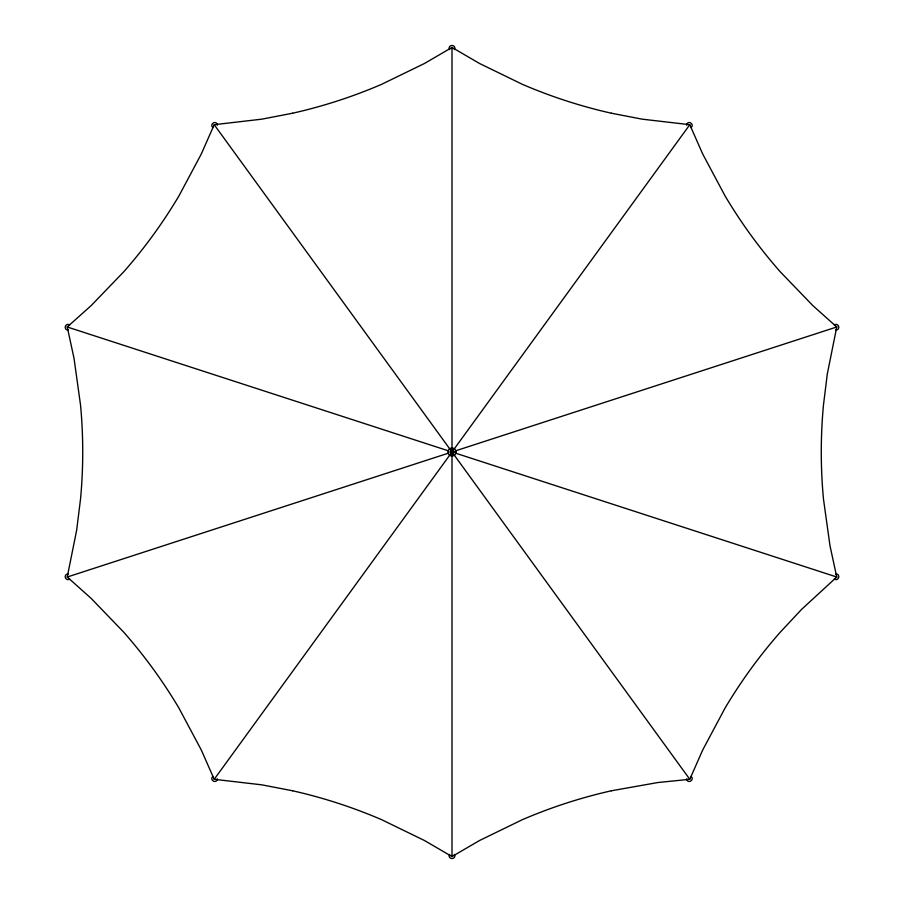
<?xml version="1.0" encoding="UTF-8"?>
<svg xmlns="http://www.w3.org/2000/svg" width="904" height="904" viewBox="0 0 904 904"><rect width="100%" height="100%" fill="white"/><g stroke="black" fill="none" stroke-linecap="round" stroke-linejoin="round"><path stroke-width="1.36" d="M292.625 790.785L261.708 784.819L214.203 779.304L201.309 750.037L179.037 708.261A506.025 506.025 0 0 0 123.927 632.404L91.089 598.324L67.235 577.023L76.67 530.139L80.546 498.884A506.025 506.025 0 0 0 80.546 405.116L74.004 358.233L67.235 326.977L91.089 305.676L123.927 271.595A506.025 506.025 0 0 0 179.048 195.739L201.309 153.962L214.203 124.695L261.708 119.181L292.625 113.215M611.375 113.215L642.292 119.181L689.797 124.695L702.69 153.962L724.963 195.739A506.025 506.025 0 0 0 780.073 271.595L812.911 305.676L836.765 326.977L827.329 373.861L823.454 405.116A506.025 506.025 0 0 0 823.454 498.884L829.996 545.767L836.765 577.023L801.577 609.398L780.073 632.404A506.025 506.025 0 0 0 724.951 708.261L702.69 750.037L689.797 779.304L657.976 782.514L611.375 790.785M214.203 779.304L450.474 454.102M453.525 449.898L689.797 124.695M611.375 113.215A506.025 506.025 0 0 1 522.196 84.241L479.628 63.529L452 47.426L424.371 63.529L381.804 84.241A506.025 506.025 0 0 1 292.625 113.215M292.625 790.785A506.025 506.025 0 0 1 381.804 819.759L424.371 840.471L452 856.574L479.628 840.471L522.196 819.759A506.025 506.025 0 0 1 611.375 790.785M67.235 577.023L448.294 453.209M455.706 450.791L836.765 326.977M452 452L456.045 452A4.045 4.045 0 0 1 449.977 455.503A4.045 4.045 0 0 1 449.977 448.497A4.045 4.045 0 0 1 456.045 452M67.235 326.977L448.294 450.791M455.706 453.209L836.765 577.023M214.203 124.695L450.474 449.898M453.525 454.102L689.797 779.304M452 47.426L452 449.401M452 454.599L452 856.574M449.729 49.562A2.836 2.565 0 0 1 450.09 46.138A2.836 2.565 0 0 1 453.91 46.138A2.836 2.565 0 0 1 454.271 49.562M213.095 127.554A2.836 2.565 -36 0 1 212.044 124.334A2.836 2.565 -36 0 1 215.299 122.571A2.836 2.565 -36 0 1 217.265 125.283M68.195 329.915A2.836 2.565 -72 0 1 65.337 326.468A2.836 2.565 -72 0 1 69.608 325.044M69.608 578.955A2.836 2.565 72 0 1 65.337 577.532A2.836 2.565 72 0 1 68.195 574.085M217.265 778.717A2.836 2.565 36 0 1 215.299 781.429A2.836 2.565 36 0 1 212.044 779.666A2.836 2.565 36 0 1 213.095 776.446M454.271 854.438A2.836 2.565 0 0 1 453.91 857.862A2.836 2.565 0 0 1 450.09 857.862A2.836 2.565 0 0 1 449.729 854.438M690.905 776.446A2.836 2.565 -36 0 1 691.955 779.666A2.836 2.565 -36 0 1 688.701 781.429A2.836 2.565 -36 0 1 686.735 778.717M835.804 574.085A2.836 2.565 -72 0 1 838.663 577.532A2.836 2.565 -72 0 1 834.392 578.955M834.392 325.044A2.836 2.565 72 0 1 838.663 326.468A2.836 2.565 72 0 1 835.804 329.915M686.735 125.283A2.836 2.565 36 0 1 688.701 122.571A2.836 2.565 36 0 1 691.955 124.334A2.836 2.565 36 0 1 690.905 127.554M451.062 451.932C452.802 455.266 453.435 448.825 451.062 451.932M451.356 453.107A1.288 1.288 0 0 0 453.288 452A1.288 1.288 0 0 0 451.356 450.893A1.288 1.288 0 0 0 451.356 453.107M451.232 453.333A1.537 1.537 0 0 0 453.537 452A1.537 1.537 0 0 0 451.232 450.667A1.537 1.537 0 0 0 451.232 453.333M451.039 453.672A1.932 1.932 0 0 0 453.932 452A1.932 1.932 0 0 0 451.039 450.328A1.932 1.932 0 0 0 451.039 453.672"/></g></svg>
